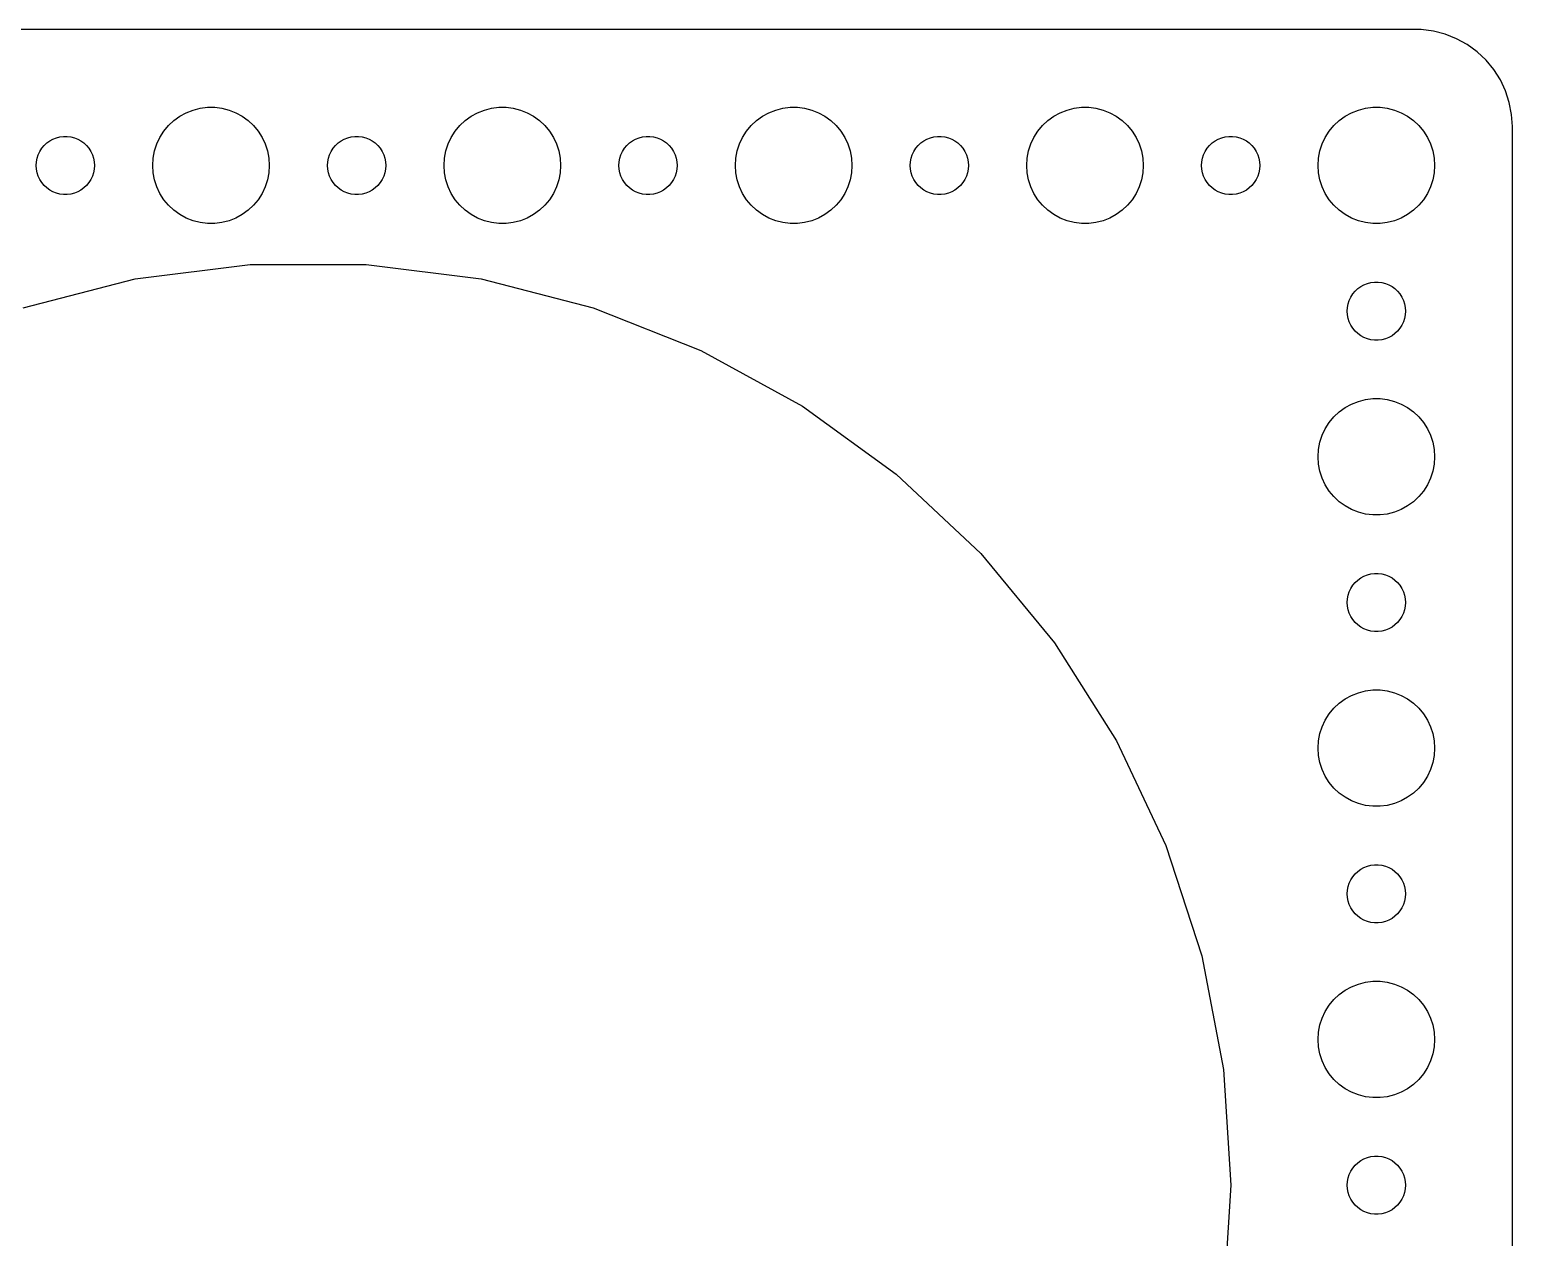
# Model space of a CAD drawing. Header units: metres. Extents: x -262 to 262, y -59 to 59.
# Drawn here: x 185.7 to 262, y -2.7 to 59.5 of the extents above; entities that cross this region are included whole.
import ezdxf

# ---------------------------------------------------------------- set-up
doc = ezdxf.new("R2010")
doc.units = ezdxf.units.M

msp = doc.modelspace()

# ---------------------------------------------------------------- linework, layer by layer
for p, q in [((257.314, 59.4901), (-257.314, 59.4901)), ((257.937, 59.4114), (257.314, 59.4901)), ((258.545, 59.2553), (257.937, 59.4114)), ((259.129, 59.0241), (258.545, 59.2553)), ((259.679, 58.7216), (259.129, 59.0241)), ((260.187, 58.3526), (259.679, 58.7216)), ((260.645, 57.9227), (260.187, 58.3526)), ((261.045, 57.4389), (260.645, 57.9227)), ((261.382, 56.9088), (261.045, 57.4389)), ((261.649, 56.3406), (261.382, 56.9088)), ((261.843, 55.7434), (261.649, 56.3406)), ((261.961, 55.1267), (261.843, 55.7434)), ((193.088, 54.8115), (193.393, 55.033)), ((193.393, 55.033), (193.723, 55.2145)), ((193.723, 55.2145), (194.073, 55.3532)), ((194.073, 55.3532), (194.438, 55.4469)), ((194.438, 55.4469), (194.812, 55.4941)), ((194.812, 55.4941), (195.188, 55.4941)), ((195.188, 55.4941), (195.562, 55.4469)), ((195.562, 55.4469), (195.927, 55.3532)), ((195.927, 55.3532), (196.277, 55.2145)), ((196.277, 55.2145), (196.607, 55.033)), ((196.607, 55.033), (196.912, 54.8115)), ((208.088, 54.8115), (208.393, 55.033)), ((208.393, 55.033), (208.723, 55.2145)), ((208.723, 55.2145), (209.073, 55.3532)), ((209.073, 55.3532), (209.438, 55.4469)), ((209.438, 55.4469), (209.812, 55.4941)), ((209.812, 55.4941), (210.188, 55.4941)), ((210.188, 55.4941), (210.562, 55.4469)), ((210.562, 55.4469), (210.927, 55.3532)), ((210.927, 55.3532), (211.277, 55.2145)), ((211.277, 55.2145), (211.607, 55.033)), ((211.607, 55.033), (211.912, 54.8115)), ((223.088, 54.8115), (223.393, 55.033)), ((223.393, 55.033), (223.723, 55.2145)), ((223.723, 55.2145), (224.073, 55.3532)), ((224.073, 55.3532), (224.438, 55.4469)), ((224.438, 55.4469), (224.812, 55.4941)), ((224.812, 55.4941), (225.188, 55.4941)), ((225.188, 55.4941), (225.562, 55.4469)), ((225.562, 55.4469), (225.927, 55.3532)), ((225.927, 55.3532), (226.277, 55.2145)), ((226.277, 55.2145), (226.607, 55.033)), ((226.607, 55.033), (226.912, 54.8115)), ((238.088, 54.8115), (238.393, 55.033)), ((238.393, 55.033), (238.723, 55.2145)), ((238.723, 55.2145), (239.073, 55.3532)), ((239.073, 55.3532), (239.438, 55.4469)), ((239.438, 55.4469), (239.812, 55.4941)), ((239.812, 55.4941), (240.188, 55.4941)), ((240.188, 55.4941), (240.562, 55.4469)), ((240.562, 55.4469), (240.927, 55.3532)), ((240.927, 55.3532), (241.277, 55.2145)), ((241.277, 55.2145), (241.607, 55.033)), ((241.607, 55.033), (241.912, 54.8115)), ((253.088, 54.8115), (253.393, 55.033)), ((253.393, 55.033), (253.723, 55.2145)), ((253.723, 55.2145), (254.073, 55.3532)), ((254.073, 55.3532), (254.438, 55.4469)), ((254.438, 55.4469), (254.812, 55.4941)), ((254.812, 55.4941), (255.188, 55.4941)), ((255.188, 55.4941), (255.562, 55.4469)), ((255.562, 55.4469), (255.927, 55.3532)), ((255.927, 55.3532), (256.277, 55.2145)), ((256.277, 55.2145), (256.607, 55.033)), ((256.607, 55.033), (256.912, 54.8115)), ((262, 54.5), (261.961, 55.1267)), ((192.371, 53.9453), (192.573, 54.2634)), ((192.573, 54.2634), (192.813, 54.5536)), ((192.813, 54.5536), (193.088, 54.8115)), ((196.912, 54.8115), (197.187, 54.5536)), ((197.187, 54.5536), (197.427, 54.2634)), ((197.427, 54.2634), (197.629, 53.9453)), ((207.371, 53.9453), (207.573, 54.2634)), ((207.573, 54.2634), (207.813, 54.5536)), ((207.813, 54.5536), (208.088, 54.8115)), ((211.912, 54.8115), (212.187, 54.5536)), ((212.187, 54.5536), (212.427, 54.2634)), ((212.427, 54.2634), (212.629, 53.9453)), ((222.371, 53.9453), (222.573, 54.2634)), ((222.573, 54.2634), (222.813, 54.5536)), ((222.813, 54.5536), (223.088, 54.8115)), ((226.912, 54.8115), (227.187, 54.5536)), ((227.187, 54.5536), (227.427, 54.2634)), ((227.427, 54.2634), (227.629, 53.9453)), ((237.371, 53.9453), (237.573, 54.2634)), ((237.573, 54.2634), (237.813, 54.5536)), ((237.813, 54.5536), (238.088, 54.8115)), ((241.912, 54.8115), (242.187, 54.5536)), ((242.187, 54.5536), (242.427, 54.2634)), ((242.427, 54.2634), (242.629, 53.9453)), ((252.371, 53.9453), (252.573, 54.2634)), ((252.573, 54.2634), (252.813, 54.5536)), ((252.813, 54.5536), (253.088, 54.8115)), ((256.912, 54.8115), (257.187, 54.5536)), ((257.187, 54.5536), (257.427, 54.2634)), ((257.427, 54.2634), (257.629, 53.9453)), ((262, -54.5), (262, 54.5)), ((186.286, 53.3817), (186.407, 53.5268)), ((186.407, 53.5268), (186.544, 53.6558)), ((186.544, 53.6558), (186.696, 53.7665)), ((186.696, 53.7665), (186.861, 53.8572)), ((186.861, 53.8572), (187.036, 53.9266)), ((187.036, 53.9266), (187.219, 53.9734)), ((187.219, 53.9734), (187.406, 53.997)), ((187.406, 53.997), (187.594, 53.997)), ((187.594, 53.997), (187.781, 53.9734)), ((187.781, 53.9734), (187.964, 53.9266)), ((187.964, 53.9266), (188.139, 53.8572)), ((188.139, 53.8572), (188.304, 53.7665)), ((188.304, 53.7665), (188.456, 53.6558)), ((188.456, 53.6558), (188.593, 53.5268)), ((188.593, 53.5268), (188.714, 53.3817)), ((192.094, 53.2461), (192.211, 53.6044)), ((192.211, 53.6044), (192.371, 53.9453)), ((197.629, 53.9453), (197.789, 53.6044)), ((197.789, 53.6044), (197.906, 53.2461)), ((201.286, 53.3817), (201.407, 53.5268)), ((201.407, 53.5268), (201.544, 53.6558)), ((201.544, 53.6558), (201.696, 53.7665)), ((201.696, 53.7665), (201.861, 53.8572)), ((201.861, 53.8572), (202.036, 53.9266)), ((202.036, 53.9266), (202.219, 53.9734)), ((202.219, 53.9734), (202.406, 53.997)), ((202.406, 53.997), (202.594, 53.997)), ((202.594, 53.997), (202.781, 53.9734)), ((202.781, 53.9734), (202.964, 53.9266)), ((202.964, 53.9266), (203.139, 53.8572)), ((203.139, 53.8572), (203.304, 53.7665)), ((203.304, 53.7665), (203.456, 53.6558)), ((203.456, 53.6558), (203.593, 53.5268)), ((203.593, 53.5268), (203.714, 53.3817)), ((207.094, 53.2461), (207.211, 53.6044)), ((207.211, 53.6044), (207.371, 53.9453)), ((212.629, 53.9453), (212.789, 53.6044)), ((212.789, 53.6044), (212.906, 53.2461)), ((216.286, 53.3817), (216.407, 53.5268)), ((216.407, 53.5268), (216.544, 53.6558)), ((216.544, 53.6558), (216.696, 53.7665)), ((216.696, 53.7665), (216.861, 53.8572)), ((216.861, 53.8572), (217.036, 53.9266)), ((217.036, 53.9266), (217.219, 53.9734)), ((217.219, 53.9734), (217.406, 53.997)), ((217.406, 53.997), (217.594, 53.997)), ((217.594, 53.997), (217.781, 53.9734)), ((217.781, 53.9734), (217.964, 53.9266)), ((217.964, 53.9266), (218.139, 53.8572)), ((218.139, 53.8572), (218.304, 53.7665)), ((218.304, 53.7665), (218.456, 53.6558)), ((218.456, 53.6558), (218.593, 53.5268)), ((218.593, 53.5268), (218.714, 53.3817)), ((222.094, 53.2461), (222.211, 53.6044)), ((222.211, 53.6044), (222.371, 53.9453)), ((227.629, 53.9453), (227.789, 53.6044)), ((227.789, 53.6044), (227.906, 53.2461)), ((231.286, 53.3817), (231.407, 53.5268)), ((231.407, 53.5268), (231.544, 53.6558)), ((231.544, 53.6558), (231.696, 53.7665)), ((231.696, 53.7665), (231.861, 53.8572)), ((231.861, 53.8572), (232.036, 53.9266)), ((232.036, 53.9266), (232.219, 53.9734)), ((232.219, 53.9734), (232.406, 53.997)), ((232.406, 53.997), (232.594, 53.997)), ((232.594, 53.997), (232.781, 53.9734)), ((232.781, 53.9734), (232.964, 53.9266)), ((232.964, 53.9266), (233.139, 53.8572)), ((233.139, 53.8572), (233.304, 53.7665)), ((233.304, 53.7665), (233.456, 53.6558)), ((233.456, 53.6558), (233.593, 53.5268)), ((233.593, 53.5268), (233.714, 53.3817)), ((237.094, 53.2461), (237.211, 53.6044)), ((237.211, 53.6044), (237.371, 53.9453)), ((242.629, 53.9453), (242.789, 53.6044)), ((242.789, 53.6044), (242.906, 53.2461)), ((246.286, 53.3817), (246.407, 53.5268)), ((246.407, 53.5268), (246.544, 53.6558)), ((246.544, 53.6558), (246.696, 53.7665)), ((246.696, 53.7665), (246.861, 53.8572)), ((246.861, 53.8572), (247.036, 53.9266)), ((247.036, 53.9266), (247.219, 53.9734)), ((247.219, 53.9734), (247.406, 53.997)), ((247.406, 53.997), (247.594, 53.997)), ((247.594, 53.997), (247.781, 53.9734)), ((247.781, 53.9734), (247.964, 53.9266)), ((247.964, 53.9266), (248.139, 53.8572)), ((248.139, 53.8572), (248.304, 53.7665)), ((248.304, 53.7665), (248.456, 53.6558)), ((248.456, 53.6558), (248.593, 53.5268)), ((248.593, 53.5268), (248.714, 53.3817)), ((252.094, 53.2461), (252.211, 53.6044)), ((252.211, 53.6044), (252.371, 53.9453)), ((257.629, 53.9453), (257.789, 53.6044)), ((257.789, 53.6044), (257.906, 53.2461)), ((186, 52.5), (186.012, 52.688)), ((186.012, 52.688), (186.047, 52.873)), ((186.047, 52.873), (186.105, 53.0522)), ((186.105, 53.0522), (186.186, 53.2226)), ((186.186, 53.2226), (186.286, 53.3817)), ((188.714, 53.3817), (188.814, 53.2226)), ((188.814, 53.2226), (188.895, 53.0522)), ((188.895, 53.0522), (188.953, 52.873)), ((188.953, 52.873), (188.988, 52.688)), ((188.988, 52.688), (189, 52.5)), ((192, 52.5), (192.024, 52.876)), ((192.024, 52.876), (192.094, 53.2461)), ((197.906, 53.2461), (197.976, 52.876)), ((197.976, 52.876), (198, 52.5)), ((201, 52.5), (201.012, 52.688)), ((201.012, 52.688), (201.047, 52.873)), ((201.047, 52.873), (201.105, 53.0522)), ((201.105, 53.0522), (201.186, 53.2226)), ((201.186, 53.2226), (201.286, 53.3817)), ((203.714, 53.3817), (203.814, 53.2226)), ((203.814, 53.2226), (203.895, 53.0522)), ((203.895, 53.0522), (203.953, 52.873)), ((203.953, 52.873), (203.988, 52.688)), ((203.988, 52.688), (204, 52.5)), ((207, 52.5), (207.024, 52.876)), ((207.024, 52.876), (207.094, 53.2461)), ((212.906, 53.2461), (212.976, 52.876)), ((212.976, 52.876), (213, 52.5)), ((216, 52.5), (216.012, 52.688)), ((216.012, 52.688), (216.047, 52.873)), ((216.047, 52.873), (216.105, 53.0522)), ((216.105, 53.0522), (216.186, 53.2226)), ((216.186, 53.2226), (216.286, 53.3817)), ((218.714, 53.3817), (218.814, 53.2226)), ((218.814, 53.2226), (218.895, 53.0522)), ((218.895, 53.0522), (218.953, 52.873)), ((218.953, 52.873), (218.988, 52.688)), ((218.988, 52.688), (219, 52.5)), ((222, 52.5), (222.024, 52.876)), ((222.024, 52.876), (222.094, 53.2461)), ((227.906, 53.2461), (227.976, 52.876)), ((227.976, 52.876), (228, 52.5)), ((231, 52.5), (231.012, 52.688)), ((231.012, 52.688), (231.047, 52.873)), ((231.047, 52.873), (231.105, 53.0522)), ((231.105, 53.0522), (231.186, 53.2226)), ((231.186, 53.2226), (231.286, 53.3817)), ((233.714, 53.3817), (233.814, 53.2226)), ((233.814, 53.2226), (233.895, 53.0522)), ((233.895, 53.0522), (233.953, 52.873)), ((233.953, 52.873), (233.988, 52.688)), ((233.988, 52.688), (234, 52.5)), ((237, 52.5), (237.024, 52.876)), ((237.024, 52.876), (237.094, 53.2461)), ((242.906, 53.2461), (242.976, 52.876)), ((242.976, 52.876), (243, 52.5)), ((246, 52.5), (246.012, 52.688)), ((246.012, 52.688), (246.047, 52.873)), ((246.047, 52.873), (246.105, 53.0522)), ((246.105, 53.0522), (246.186, 53.2226)), ((246.186, 53.2226), (246.286, 53.3817)), ((248.714, 53.3817), (248.814, 53.2226)), ((248.814, 53.2226), (248.895, 53.0522)), ((248.895, 53.0522), (248.953, 52.873)), ((248.953, 52.873), (248.988, 52.688)), ((248.988, 52.688), (249, 52.5)), ((252, 52.5), (252.024, 52.876)), ((252.024, 52.876), (252.094, 53.2461)), ((257.906, 53.2461), (257.976, 52.876)), ((257.976, 52.876), (258, 52.5)), ((186.012, 52.312), (186, 52.5)), ((186.047, 52.127), (186.012, 52.312)), ((186.105, 51.9478), (186.047, 52.127)), ((186.186, 51.7774), (186.105, 51.9478)), ((188.895, 51.9478), (188.814, 51.7774)), ((188.953, 52.127), (188.895, 51.9478)), ((188.988, 52.312), (188.953, 52.127)), ((189, 52.5), (188.988, 52.312)), ((192.024, 52.124), (192, 52.5)), ((192.094, 51.7539), (192.024, 52.124)), ((197.976, 52.124), (197.906, 51.7539)), ((198, 52.5), (197.976, 52.124)), ((201.012, 52.312), (201, 52.5)), ((201.047, 52.127), (201.012, 52.312)), ((201.105, 51.9478), (201.047, 52.127)), ((201.186, 51.7774), (201.105, 51.9478)), ((203.895, 51.9478), (203.814, 51.7774)), ((203.953, 52.127), (203.895, 51.9478)), ((203.988, 52.312), (203.953, 52.127)), ((204, 52.5), (203.988, 52.312)), ((207.024, 52.124), (207, 52.5)), ((207.094, 51.7539), (207.024, 52.124)), ((212.976, 52.124), (212.906, 51.7539)), ((213, 52.5), (212.976, 52.124)), ((216.012, 52.312), (216, 52.5)), ((216.047, 52.127), (216.012, 52.312)), ((216.105, 51.9478), (216.047, 52.127)), ((216.186, 51.7774), (216.105, 51.9478)), ((218.895, 51.9478), (218.814, 51.7774)), ((218.953, 52.127), (218.895, 51.9478)), ((218.988, 52.312), (218.953, 52.127)), ((219, 52.5), (218.988, 52.312)), ((222.024, 52.124), (222, 52.5)), ((222.094, 51.7539), (222.024, 52.124)), ((227.976, 52.124), (227.906, 51.7539)), ((228, 52.5), (227.976, 52.124)), ((231.012, 52.312), (231, 52.5)), ((231.047, 52.127), (231.012, 52.312)), ((231.105, 51.9478), (231.047, 52.127)), ((231.186, 51.7774), (231.105, 51.9478)), ((233.895, 51.9478), (233.814, 51.7774)), ((233.953, 52.127), (233.895, 51.9478)), ((233.988, 52.312), (233.953, 52.127)), ((234, 52.5), (233.988, 52.312)), ((237.024, 52.124), (237, 52.5)), ((237.094, 51.7539), (237.024, 52.124)), ((242.976, 52.124), (242.906, 51.7539)), ((243, 52.5), (242.976, 52.124)), ((246.012, 52.312), (246, 52.5)), ((246.047, 52.127), (246.012, 52.312)), ((246.105, 51.9478), (246.047, 52.127)), ((246.186, 51.7774), (246.105, 51.9478)), ((248.895, 51.9478), (248.814, 51.7774)), ((248.953, 52.127), (248.895, 51.9478)), ((248.988, 52.312), (248.953, 52.127)), ((249, 52.5), (248.988, 52.312)), ((252.024, 52.124), (252, 52.5)), ((252.094, 51.7539), (252.024, 52.124)), ((257.976, 52.124), (257.906, 51.7539)), ((258, 52.5), (257.976, 52.124)), ((186.286, 51.6183), (186.186, 51.7774)), ((186.407, 51.4732), (186.286, 51.6183)), ((186.544, 51.3442), (186.407, 51.4732)), ((186.696, 51.2335), (186.544, 51.3442)), ((186.861, 51.1428), (186.696, 51.2335)), ((188.304, 51.2335), (188.139, 51.1428)), ((188.456, 51.3442), (188.304, 51.2335)), ((188.593, 51.4732), (188.456, 51.3442)), ((188.714, 51.6183), (188.593, 51.4732)), ((188.814, 51.7774), (188.714, 51.6183)), ((192.211, 51.3956), (192.094, 51.7539)), ((192.371, 51.0547), (192.211, 51.3956)), ((197.789, 51.3956), (197.629, 51.0547)), ((197.906, 51.7539), (197.789, 51.3956)), ((201.286, 51.6183), (201.186, 51.7774)), ((201.407, 51.4732), (201.286, 51.6183)), ((201.544, 51.3442), (201.407, 51.4732)), ((201.696, 51.2335), (201.544, 51.3442)), ((201.861, 51.1428), (201.696, 51.2335)), ((203.304, 51.2335), (203.139, 51.1428)), ((203.456, 51.3442), (203.304, 51.2335)), ((203.593, 51.4732), (203.456, 51.3442)), ((203.714, 51.6183), (203.593, 51.4732)), ((203.814, 51.7774), (203.714, 51.6183)), ((207.211, 51.3956), (207.094, 51.7539)), ((207.371, 51.0547), (207.211, 51.3956)), ((212.789, 51.3956), (212.629, 51.0547)), ((212.906, 51.7539), (212.789, 51.3956)), ((216.286, 51.6183), (216.186, 51.7774)), ((216.407, 51.4732), (216.286, 51.6183)), ((216.544, 51.3442), (216.407, 51.4732)), ((216.696, 51.2335), (216.544, 51.3442)), ((216.861, 51.1428), (216.696, 51.2335)), ((218.304, 51.2335), (218.139, 51.1428)), ((218.456, 51.3442), (218.304, 51.2335)), ((218.593, 51.4732), (218.456, 51.3442)), ((218.714, 51.6183), (218.593, 51.4732)), ((218.814, 51.7774), (218.714, 51.6183)), ((222.211, 51.3956), (222.094, 51.7539)), ((222.371, 51.0547), (222.211, 51.3956)), ((227.789, 51.3956), (227.629, 51.0547)), ((227.906, 51.7539), (227.789, 51.3956)), ((231.286, 51.6183), (231.186, 51.7774)), ((231.407, 51.4732), (231.286, 51.6183)), ((231.544, 51.3442), (231.407, 51.4732)), ((231.696, 51.2335), (231.544, 51.3442)), ((231.861, 51.1428), (231.696, 51.2335)), ((233.304, 51.2335), (233.139, 51.1428)), ((233.456, 51.3442), (233.304, 51.2335)), ((233.593, 51.4732), (233.456, 51.3442)), ((233.714, 51.6183), (233.593, 51.4732)), ((233.814, 51.7774), (233.714, 51.6183)), ((237.211, 51.3956), (237.094, 51.7539)), ((237.371, 51.0547), (237.211, 51.3956)), ((242.789, 51.3956), (242.629, 51.0547)), ((242.906, 51.7539), (242.789, 51.3956)), ((246.286, 51.6183), (246.186, 51.7774)), ((246.407, 51.4732), (246.286, 51.6183)), ((246.544, 51.3442), (246.407, 51.4732)), ((246.696, 51.2335), (246.544, 51.3442)), ((246.861, 51.1428), (246.696, 51.2335)), ((248.304, 51.2335), (248.139, 51.1428)), ((248.456, 51.3442), (248.304, 51.2335)), ((248.593, 51.4732), (248.456, 51.3442)), ((248.714, 51.6183), (248.593, 51.4732)), ((248.814, 51.7774), (248.714, 51.6183)), ((252.211, 51.3956), (252.094, 51.7539)), ((252.371, 51.0547), (252.211, 51.3956)), ((257.789, 51.3956), (257.629, 51.0547)), ((257.906, 51.7539), (257.789, 51.3956)), ((187.036, 51.0734), (186.861, 51.1428)), ((187.219, 51.0266), (187.036, 51.0734)), ((187.406, 51.003), (187.219, 51.0266)), ((187.594, 51.003), (187.406, 51.003)), ((187.781, 51.0266), (187.594, 51.003)), ((187.964, 51.0734), (187.781, 51.0266)), ((188.139, 51.1428), (187.964, 51.0734)), ((192.573, 50.7366), (192.371, 51.0547)), ((192.813, 50.4464), (192.573, 50.7366)), ((193.088, 50.1885), (192.813, 50.4464)), ((197.187, 50.4464), (196.912, 50.1885)), ((197.427, 50.7366), (197.187, 50.4464)), ((197.629, 51.0547), (197.427, 50.7366)), ((202.036, 51.0734), (201.861, 51.1428)), ((202.219, 51.0266), (202.036, 51.0734)), ((202.406, 51.003), (202.219, 51.0266)), ((202.594, 51.003), (202.406, 51.003)), ((202.781, 51.0266), (202.594, 51.003)), ((202.964, 51.0734), (202.781, 51.0266)), ((203.139, 51.1428), (202.964, 51.0734)), ((207.573, 50.7366), (207.371, 51.0547)), ((207.813, 50.4464), (207.573, 50.7366)), ((208.088, 50.1885), (207.813, 50.4464)), ((212.187, 50.4464), (211.912, 50.1885)), ((212.427, 50.7366), (212.187, 50.4464)), ((212.629, 51.0547), (212.427, 50.7366)), ((217.036, 51.0734), (216.861, 51.1428)), ((217.219, 51.0266), (217.036, 51.0734)), ((217.406, 51.003), (217.219, 51.0266)), ((217.594, 51.003), (217.406, 51.003)), ((217.781, 51.0266), (217.594, 51.003)), ((217.964, 51.0734), (217.781, 51.0266)), ((218.139, 51.1428), (217.964, 51.0734)), ((222.573, 50.7366), (222.371, 51.0547)), ((222.813, 50.4464), (222.573, 50.7366)), ((223.088, 50.1885), (222.813, 50.4464)), ((227.187, 50.4464), (226.912, 50.1885)), ((227.427, 50.7366), (227.187, 50.4464)), ((227.629, 51.0547), (227.427, 50.7366)), ((232.036, 51.0734), (231.861, 51.1428)), ((232.219, 51.0266), (232.036, 51.0734)), ((232.406, 51.003), (232.219, 51.0266)), ((232.594, 51.003), (232.406, 51.003)), ((232.781, 51.0266), (232.594, 51.003)), ((232.964, 51.0734), (232.781, 51.0266)), ((233.139, 51.1428), (232.964, 51.0734)), ((237.573, 50.7366), (237.371, 51.0547)), ((237.813, 50.4464), (237.573, 50.7366)), ((238.088, 50.1885), (237.813, 50.4464)), ((242.187, 50.4464), (241.912, 50.1885)), ((242.427, 50.7366), (242.187, 50.4464)), ((242.629, 51.0547), (242.427, 50.7366)), ((247.036, 51.0734), (246.861, 51.1428)), ((247.219, 51.0266), (247.036, 51.0734)), ((247.406, 51.003), (247.219, 51.0266)), ((247.594, 51.003), (247.406, 51.003)), ((247.781, 51.0266), (247.594, 51.003)), ((247.964, 51.0734), (247.781, 51.0266)), ((248.139, 51.1428), (247.964, 51.0734)), ((252.573, 50.7366), (252.371, 51.0547)), ((252.813, 50.4464), (252.573, 50.7366)), ((253.088, 50.1885), (252.813, 50.4464)), ((257.187, 50.4464), (256.912, 50.1885)), ((257.427, 50.7366), (257.187, 50.4464)), ((257.629, 51.0547), (257.427, 50.7366)), ((193.393, 49.967), (193.088, 50.1885)), ((193.723, 49.7855), (193.393, 49.967)), ((194.073, 49.6468), (193.723, 49.7855)), ((194.438, 49.5531), (194.073, 49.6468)), ((195.927, 49.6468), (195.562, 49.5531)), ((196.277, 49.7855), (195.927, 49.6468)), ((196.607, 49.967), (196.277, 49.7855)), ((196.912, 50.1885), (196.607, 49.967)), ((208.393, 49.967), (208.088, 50.1885)), ((208.723, 49.7855), (208.393, 49.967)), ((209.073, 49.6468), (208.723, 49.7855)), ((209.438, 49.5531), (209.073, 49.6468)), ((210.927, 49.6468), (210.562, 49.5531)), ((211.277, 49.7855), (210.927, 49.6468)), ((211.607, 49.967), (211.277, 49.7855)), ((211.912, 50.1885), (211.607, 49.967)), ((223.393, 49.967), (223.088, 50.1885)), ((223.723, 49.7855), (223.393, 49.967)), ((224.073, 49.6468), (223.723, 49.7855)), ((224.438, 49.5531), (224.073, 49.6468)), ((225.927, 49.6468), (225.562, 49.5531)), ((226.277, 49.7855), (225.927, 49.6468)), ((226.607, 49.967), (226.277, 49.7855)), ((226.912, 50.1885), (226.607, 49.967)), ((238.393, 49.967), (238.088, 50.1885)), ((238.723, 49.7855), (238.393, 49.967)), ((239.073, 49.6468), (238.723, 49.7855)), ((239.438, 49.5531), (239.073, 49.6468)), ((240.927, 49.6468), (240.562, 49.5531)), ((241.277, 49.7855), (240.927, 49.6468)), ((241.607, 49.967), (241.277, 49.7855)), ((241.912, 50.1885), (241.607, 49.967)), ((253.393, 49.967), (253.088, 50.1885)), ((253.723, 49.7855), (253.393, 49.967)), ((254.073, 49.6468), (253.723, 49.7855)), ((254.438, 49.5531), (254.073, 49.6468)), ((255.927, 49.6468), (255.562, 49.5531)), ((256.277, 49.7855), (255.927, 49.6468)), ((256.607, 49.967), (256.277, 49.7855)), ((256.912, 50.1885), (256.607, 49.967)), ((194.812, 49.5059), (194.438, 49.5531)), ((195.188, 49.5059), (194.812, 49.5059)), ((195.562, 49.5531), (195.188, 49.5059)), ((209.812, 49.5059), (209.438, 49.5531)), ((210.188, 49.5059), (209.812, 49.5059)), ((210.562, 49.5531), (210.188, 49.5059)), ((224.812, 49.5059), (224.438, 49.5531)), ((225.188, 49.5059), (224.812, 49.5059)), ((225.562, 49.5531), (225.188, 49.5059)), ((239.812, 49.5059), (239.438, 49.5531)), ((240.188, 49.5059), (239.812, 49.5059)), ((240.562, 49.5531), (240.188, 49.5059)), ((254.812, 49.5059), (254.438, 49.5531)), ((255.188, 49.5059), (254.812, 49.5059)), ((255.562, 49.5531), (255.188, 49.5059)), ((191.099, 46.6586), (197.017, 47.4063)), ((197.017, 47.4063), (202.983, 47.4063)), ((202.983, 47.4063), (208.901, 46.6586)), ((185.322, 45.1752), (191.099, 46.6586)), ((208.901, 46.6586), (214.678, 45.1752)), ((253.686, 45.7226), (253.786, 45.8817)), ((253.786, 45.8817), (253.907, 46.0268)), ((253.907, 46.0268), (254.044, 46.1558)), ((254.044, 46.1558), (254.196, 46.2665)), ((254.196, 46.2665), (254.361, 46.3572)), ((254.361, 46.3572), (254.536, 46.4266)), ((254.536, 46.4266), (254.719, 46.4734)), ((254.719, 46.4734), (254.906, 46.497)), ((254.906, 46.497), (255.094, 46.497)), ((255.094, 46.497), (255.281, 46.4734)), ((255.281, 46.4734), (255.464, 46.4266)), ((255.464, 46.4266), (255.639, 46.3572)), ((255.639, 46.3572), (255.804, 46.2665)), ((255.804, 46.2665), (255.956, 46.1558)), ((255.956, 46.1558), (256.093, 46.0268)), ((256.093, 46.0268), (256.214, 45.8817)), ((256.214, 45.8817), (256.314, 45.7226)), ((214.678, 45.1752), (220.225, 42.9793)), ((253.5, 45), (253.512, 45.188)), ((253.512, 45.188), (253.547, 45.373)), ((253.547, 45.373), (253.605, 45.5522)), ((253.605, 45.5522), (253.686, 45.7226)), ((256.314, 45.7226), (256.395, 45.5522)), ((256.395, 45.5522), (256.453, 45.373)), ((256.453, 45.373), (256.488, 45.188)), ((256.488, 45.188), (256.5, 45)), ((253.512, 44.812), (253.5, 45)), ((253.547, 44.627), (253.512, 44.812)), ((253.605, 44.4478), (253.547, 44.627)), ((253.686, 44.2774), (253.605, 44.4478)), ((253.786, 44.1183), (253.686, 44.2774)), ((256.314, 44.2774), (256.214, 44.1183)), ((256.395, 44.4478), (256.314, 44.2774)), ((256.453, 44.627), (256.395, 44.4478)), ((256.488, 44.812), (256.453, 44.627)), ((256.5, 45), (256.488, 44.812)), ((253.907, 43.9732), (253.786, 44.1183)), ((254.044, 43.8442), (253.907, 43.9732)), ((254.196, 43.7335), (254.044, 43.8442)), ((254.361, 43.6428), (254.196, 43.7335)), ((254.536, 43.5734), (254.361, 43.6428)), ((254.719, 43.5266), (254.536, 43.5734)), ((254.906, 43.503), (254.719, 43.5266)), ((255.281, 43.5266), (255.094, 43.503)), ((255.464, 43.5734), (255.281, 43.5266)), ((255.639, 43.6428), (255.464, 43.5734)), ((255.804, 43.7335), (255.639, 43.6428)), ((255.956, 43.8442), (255.804, 43.7335)), ((256.093, 43.9732), (255.956, 43.8442)), ((256.214, 44.1183), (256.093, 43.9732)), ((220.225, 42.9793), (225.452, 40.1056)), ((255.094, 43.503), (254.906, 43.503)), ((254.438, 40.4469), (254.812, 40.4941)), ((254.812, 40.4941), (255.188, 40.4941)), ((255.188, 40.4941), (255.562, 40.4469)), ((225.452, 40.1056), (230.278, 36.5994)), ((252.813, 39.5536), (253.088, 39.8115)), ((253.088, 39.8115), (253.393, 40.033)), ((253.393, 40.033), (253.723, 40.2145)), ((253.723, 40.2145), (254.073, 40.3532)), ((254.073, 40.3532), (254.438, 40.4469)), ((255.562, 40.4469), (255.927, 40.3532)), ((255.927, 40.3532), (256.277, 40.2145)), ((256.277, 40.2145), (256.607, 40.033)), ((256.607, 40.033), (256.912, 39.8115)), ((256.912, 39.8115), (257.187, 39.5536)), ((252.211, 38.6044), (252.371, 38.9453)), ((252.371, 38.9453), (252.573, 39.2634)), ((252.573, 39.2634), (252.813, 39.5536)), ((257.187, 39.5536), (257.427, 39.2634)), ((257.427, 39.2634), (257.629, 38.9453)), ((257.629, 38.9453), (257.789, 38.6044)), ((252.024, 37.876), (252.094, 38.2461)), ((252.094, 38.2461), (252.211, 38.6044)), ((257.789, 38.6044), (257.906, 38.2461)), ((257.906, 38.2461), (257.976, 37.876)), ((252, 37.5), (252.024, 37.876)), ((252.024, 37.124), (252, 37.5)), ((257.976, 37.876), (258, 37.5)), ((258, 37.5), (257.976, 37.124)), ((252.094, 36.7539), (252.024, 37.124)), ((252.211, 36.3956), (252.094, 36.7539)), ((257.906, 36.7539), (257.789, 36.3956)), ((257.976, 37.124), (257.906, 36.7539)), ((230.278, 36.5994), (234.626, 32.516)), ((252.371, 36.0547), (252.211, 36.3956)), ((252.573, 35.7366), (252.371, 36.0547)), ((257.629, 36.0547), (257.427, 35.7366)), ((257.789, 36.3956), (257.629, 36.0547)), ((252.813, 35.4464), (252.573, 35.7366)), ((253.088, 35.1885), (252.813, 35.4464)), ((253.393, 34.967), (253.088, 35.1885)), ((256.912, 35.1885), (256.607, 34.967)), ((257.187, 35.4464), (256.912, 35.1885)), ((257.427, 35.7366), (257.187, 35.4464)), ((253.723, 34.7855), (253.393, 34.967)), ((254.073, 34.6468), (253.723, 34.7855)), ((254.438, 34.5531), (254.073, 34.6468)), ((254.812, 34.5059), (254.438, 34.5531)), ((255.188, 34.5059), (254.812, 34.5059)), ((255.562, 34.5531), (255.188, 34.5059)), ((255.927, 34.6468), (255.562, 34.5531)), ((256.277, 34.7855), (255.927, 34.6468)), ((256.607, 34.967), (256.277, 34.7855)), ((234.626, 32.516), (238.428, 27.9198)), ((254.196, 31.2665), (254.361, 31.3572)), ((254.361, 31.3572), (254.536, 31.4266)), ((254.536, 31.4266), (254.719, 31.4734)), ((254.719, 31.4734), (254.906, 31.497)), ((254.906, 31.497), (255.094, 31.497)), ((255.094, 31.497), (255.281, 31.4734)), ((255.281, 31.4734), (255.464, 31.4266)), ((255.464, 31.4266), (255.639, 31.3572)), ((255.639, 31.3572), (255.804, 31.2665)), ((253.547, 30.373), (253.605, 30.5522)), ((253.605, 30.5522), (253.686, 30.7226)), ((253.686, 30.7226), (253.786, 30.8817)), ((253.786, 30.8817), (253.907, 31.0268)), ((253.907, 31.0268), (254.044, 31.1558)), ((254.044, 31.1558), (254.196, 31.2665)), ((255.804, 31.2665), (255.956, 31.1558)), ((255.956, 31.1558), (256.093, 31.0268)), ((256.093, 31.0268), (256.214, 30.8817)), ((256.214, 30.8817), (256.314, 30.7226)), ((256.314, 30.7226), (256.395, 30.5522)), ((256.395, 30.5522), (256.453, 30.373)), ((253.5, 30), (253.512, 30.188)), ((253.512, 29.812), (253.5, 30)), ((253.512, 30.188), (253.547, 30.373)), ((253.547, 29.627), (253.512, 29.812)), ((256.453, 30.373), (256.488, 30.188)), ((256.488, 29.812), (256.453, 29.627)), ((256.488, 30.188), (256.5, 30)), ((256.5, 30), (256.488, 29.812)), ((253.605, 29.4478), (253.547, 29.627)), ((253.686, 29.2774), (253.605, 29.4478)), ((253.786, 29.1183), (253.686, 29.2774)), ((253.907, 28.9732), (253.786, 29.1183)), ((256.214, 29.1183), (256.093, 28.9732)), ((256.314, 29.2774), (256.214, 29.1183)), ((256.395, 29.4478), (256.314, 29.2774)), ((256.453, 29.627), (256.395, 29.4478)), ((254.044, 28.8442), (253.907, 28.9732)), ((254.196, 28.7335), (254.044, 28.8442)), ((254.361, 28.6427), (254.196, 28.7335)), ((254.536, 28.5734), (254.361, 28.6427)), ((254.719, 28.5266), (254.536, 28.5734)), ((254.906, 28.503), (254.719, 28.5266)), ((255.094, 28.503), (254.906, 28.503)), ((255.281, 28.5266), (255.094, 28.503)), ((255.464, 28.5734), (255.281, 28.5266)), ((255.639, 28.6427), (255.464, 28.5734)), ((255.804, 28.7335), (255.639, 28.6427)), ((255.956, 28.8442), (255.804, 28.7335)), ((256.093, 28.9732), (255.956, 28.8442)), ((238.428, 27.9198), (241.625, 22.8833)), ((253.393, 25.033), (253.723, 25.2145)), ((253.723, 25.2145), (254.073, 25.3532)), ((254.073, 25.3532), (254.438, 25.4469)), ((254.438, 25.4469), (254.812, 25.4941)), ((254.812, 25.4941), (255.188, 25.4941)), ((255.188, 25.4941), (255.562, 25.4469)), ((255.562, 25.4469), (255.927, 25.3532)), ((255.927, 25.3532), (256.277, 25.2145)), ((256.277, 25.2145), (256.607, 25.033)), ((252.573, 24.2634), (252.813, 24.5536)), ((252.813, 24.5536), (253.088, 24.8115)), ((253.088, 24.8115), (253.393, 25.033)), ((256.607, 25.033), (256.912, 24.8115)), ((256.912, 24.8115), (257.187, 24.5536)), ((257.187, 24.5536), (257.427, 24.2634)), ((252.211, 23.6044), (252.371, 23.9453)), ((252.371, 23.9453), (252.573, 24.2634)), ((257.427, 24.2634), (257.629, 23.9453)), ((257.629, 23.9453), (257.789, 23.6044)), ((252.024, 22.876), (252.094, 23.2461)), ((252.094, 23.2461), (252.211, 23.6044)), ((257.789, 23.6044), (257.906, 23.2461)), ((257.906, 23.2461), (257.976, 22.876)), ((241.625, 22.8833), (244.164, 17.4859)), ((252, 22.5), (252.024, 22.876)), ((252.024, 22.124), (252, 22.5)), ((257.976, 22.876), (258, 22.5)), ((258, 22.5), (257.976, 22.124)), ((252.094, 21.7539), (252.024, 22.124)), ((252.211, 21.3956), (252.094, 21.7539)), ((252.371, 21.0547), (252.211, 21.3956)), ((257.789, 21.3956), (257.629, 21.0547)), ((257.906, 21.7539), (257.789, 21.3956)), ((257.976, 22.124), (257.906, 21.7539)), ((252.573, 20.7366), (252.371, 21.0547)), ((252.813, 20.4464), (252.573, 20.7366)), ((257.427, 20.7366), (257.187, 20.4464)), ((257.629, 21.0547), (257.427, 20.7366)), ((253.088, 20.1884), (252.813, 20.4464)), ((253.393, 19.967), (253.088, 20.1884)), ((253.723, 19.7855), (253.393, 19.967)), ((256.607, 19.967), (256.277, 19.7855)), ((256.912, 20.1884), (256.607, 19.967)), ((257.187, 20.4464), (256.912, 20.1884)), ((254.073, 19.6468), (253.723, 19.7855)), ((254.438, 19.5531), (254.073, 19.6468)), ((254.812, 19.5059), (254.438, 19.5531)), ((255.188, 19.5059), (254.812, 19.5059)), ((255.562, 19.5531), (255.188, 19.5059)), ((255.927, 19.6468), (255.562, 19.5531)), ((256.277, 19.7855), (255.927, 19.6468)), ((244.164, 17.4859), (246.008, 11.8128)), ((253.907, 16.0268), (254.044, 16.1558)), ((254.044, 16.1558), (254.196, 16.2665)), ((254.196, 16.2665), (254.361, 16.3572)), ((254.361, 16.3572), (254.536, 16.4266)), ((254.536, 16.4266), (254.719, 16.4734)), ((254.719, 16.4734), (254.906, 16.497)), ((254.906, 16.497), (255.094, 16.497)), ((255.094, 16.497), (255.281, 16.4734)), ((255.281, 16.4734), (255.464, 16.4266)), ((255.464, 16.4266), (255.639, 16.3572)), ((255.639, 16.3572), (255.804, 16.2665)), ((255.804, 16.2665), (255.956, 16.1558)), ((255.956, 16.1558), (256.093, 16.0268)), ((253.512, 15.188), (253.547, 15.373)), ((253.547, 15.373), (253.605, 15.5522)), ((253.605, 15.5522), (253.686, 15.7226)), ((253.686, 15.7226), (253.786, 15.8817)), ((253.786, 15.8817), (253.907, 16.0268)), ((256.093, 16.0268), (256.214, 15.8817)), ((256.214, 15.8817), (256.314, 15.7226)), ((256.314, 15.7226), (256.395, 15.5522)), ((256.395, 15.5522), (256.453, 15.373)), ((256.453, 15.373), (256.488, 15.188)), ((253.5, 15), (253.512, 15.188)), ((253.512, 14.812), (253.5, 15)), ((253.547, 14.627), (253.512, 14.812)), ((253.605, 14.4478), (253.547, 14.627)), ((256.453, 14.627), (256.395, 14.4478)), ((256.488, 14.812), (256.453, 14.627)), ((256.488, 15.188), (256.5, 15)), ((256.5, 15), (256.488, 14.812)), ((253.686, 14.2774), (253.605, 14.4478)), ((253.786, 14.1183), (253.686, 14.2774)), ((253.907, 13.9732), (253.786, 14.1183)), ((254.044, 13.8442), (253.907, 13.9732)), ((254.196, 13.7335), (254.044, 13.8442)), ((255.956, 13.8442), (255.804, 13.7335)), ((256.093, 13.9732), (255.956, 13.8442)), ((256.214, 14.1183), (256.093, 13.9732)), ((256.314, 14.2774), (256.214, 14.1183)), ((256.395, 14.4478), (256.314, 14.2774)), ((254.361, 13.6427), (254.196, 13.7335)), ((254.536, 13.5734), (254.361, 13.6427)), ((254.719, 13.5266), (254.536, 13.5734)), ((254.906, 13.5029), (254.719, 13.5266)), ((255.094, 13.5029), (254.906, 13.5029)), ((255.281, 13.5266), (255.094, 13.5029)), ((255.464, 13.5734), (255.281, 13.5266)), ((255.639, 13.6427), (255.464, 13.5734)), ((255.804, 13.7335), (255.639, 13.6427)), ((246.008, 11.8128), (247.125, 5.95332)), ((253.088, 9.81154), (253.393, 10.033)), ((253.393, 10.033), (253.723, 10.2145)), ((253.723, 10.2145), (254.073, 10.3532)), ((254.073, 10.3532), (254.438, 10.4469)), ((254.438, 10.4469), (254.812, 10.4941)), ((254.812, 10.4941), (255.188, 10.4941)), ((255.188, 10.4941), (255.562, 10.4469)), ((255.562, 10.4469), (255.927, 10.3532)), ((255.927, 10.3532), (256.277, 10.2145)), ((256.277, 10.2145), (256.607, 10.033)), ((256.607, 10.033), (256.912, 9.81154)), ((252.371, 8.94525), (252.573, 9.26335)), ((252.573, 9.26335), (252.813, 9.55363)), ((252.813, 9.55363), (253.088, 9.81154)), ((256.912, 9.81154), (257.187, 9.55363)), ((257.187, 9.55363), (257.427, 9.26335)), ((257.427, 9.26335), (257.629, 8.94525)), ((252.094, 8.24606), (252.211, 8.60437)), ((252.211, 8.60437), (252.371, 8.94525)), ((257.629, 8.94525), (257.789, 8.60437)), ((257.789, 8.60437), (257.906, 8.24606)), ((252, 7.5), (252.024, 7.87599)), ((252.024, 7.87599), (252.094, 8.24606)), ((257.906, 8.24606), (257.976, 7.87599)), ((257.976, 7.87599), (258, 7.5)), ((252.024, 7.12399), (252, 7.5)), ((252.094, 6.75392), (252.024, 7.12399)), ((257.976, 7.12399), (257.906, 6.75392)), ((258, 7.5), (257.976, 7.12399)), ((252.211, 6.39561), (252.094, 6.75392)), ((252.371, 6.05473), (252.211, 6.39561)), ((257.789, 6.39561), (257.629, 6.05473)), ((257.906, 6.75392), (257.789, 6.39561)), ((247.125, 5.95332), (247.5, 0)), ((252.573, 5.73663), (252.371, 6.05473)), ((252.813, 5.44635), (252.573, 5.73663)), ((253.088, 5.18845), (252.813, 5.44635)), ((257.187, 5.44635), (256.912, 5.18845)), ((257.427, 5.73663), (257.187, 5.44635)), ((257.629, 6.05473), (257.427, 5.73663)), ((253.393, 4.96701), (253.088, 5.18845)), ((253.723, 4.78551), (253.393, 4.96701)), ((254.073, 4.64682), (253.723, 4.78551)), ((254.438, 4.55313), (254.073, 4.64682)), ((255.927, 4.64682), (255.562, 4.55313)), ((256.277, 4.78551), (255.927, 4.64682)), ((256.607, 4.96701), (256.277, 4.78551)), ((256.912, 5.18845), (256.607, 4.96701)), ((254.812, 4.50591), (254.438, 4.55313)), ((255.188, 4.50591), (254.812, 4.50591)), ((255.562, 4.55313), (255.188, 4.50591)), ((253.686, 0.72263), (253.786, 0.88167)), ((253.786, 0.88167), (253.907, 1.02681)), ((253.907, 1.02681), (254.044, 1.15576)), ((254.044, 1.15576), (254.196, 1.26648)), ((254.196, 1.26648), (254.361, 1.35724)), ((254.361, 1.35724), (254.536, 1.42657)), ((254.536, 1.42657), (254.719, 1.47342)), ((254.719, 1.47342), (254.906, 1.49704)), ((254.906, 1.49704), (255.094, 1.49704)), ((255.094, 1.49704), (255.281, 1.47342)), ((255.281, 1.47342), (255.464, 1.42657)), ((255.464, 1.42657), (255.639, 1.35724)), ((255.639, 1.35724), (255.804, 1.26648)), ((255.804, 1.26648), (255.956, 1.15576)), ((255.956, 1.15576), (256.093, 1.02681)), ((256.093, 1.02681), (256.214, 0.88167)), ((256.214, 0.88167), (256.314, 0.72263)), ((247.5, 0), (247.125, -5.95332)), ((253.5, 0), (253.512, 0.18799)), ((253.512, -0.18799), (253.5, 0)), ((253.512, 0.18799), (253.547, 0.37303)), ((253.547, 0.37303), (253.605, 0.55219)), ((253.605, 0.55219), (253.686, 0.72263)), ((256.314, 0.72263), (256.395, 0.55219)), ((256.395, 0.55219), (256.453, 0.37303)), ((256.453, 0.37303), (256.488, 0.18799)), ((256.488, 0.18799), (256.5, 0)), ((256.5, 0), (256.488, -0.18799)), ((253.547, -0.37303), (253.512, -0.18799)), ((253.605, -0.55219), (253.547, -0.37303)), ((253.686, -0.72263), (253.605, -0.55219)), ((253.786, -0.88167), (253.686, -0.72263)), ((256.314, -0.72263), (256.214, -0.88167)), ((256.395, -0.55219), (256.314, -0.72263)), ((256.453, -0.37303), (256.395, -0.55219)), ((256.488, -0.18799), (256.453, -0.37303)), ((253.907, -1.02681), (253.786, -0.88167)), ((254.044, -1.15576), (253.907, -1.02681)), ((254.196, -1.26648), (254.044, -1.15576)), ((254.361, -1.35724), (254.196, -1.26648)), ((254.536, -1.42657), (254.361, -1.35724)), ((254.719, -1.47342), (254.536, -1.42657)), ((254.906, -1.49704), (254.719, -1.47342)), ((255.094, -1.49704), (254.906, -1.49704)), ((255.281, -1.47342), (255.094, -1.49704)), ((255.464, -1.42657), (255.281, -1.47342)), ((255.639, -1.35724), (255.464, -1.42657)), ((255.804, -1.26648), (255.639, -1.35724)), ((255.956, -1.15576), (255.804, -1.26648)), ((256.093, -1.02681), (255.956, -1.15576)), ((256.214, -0.88167), (256.093, -1.02681))]:
    msp.add_line(p, q)

doc.saveas('drawing.dxf')
